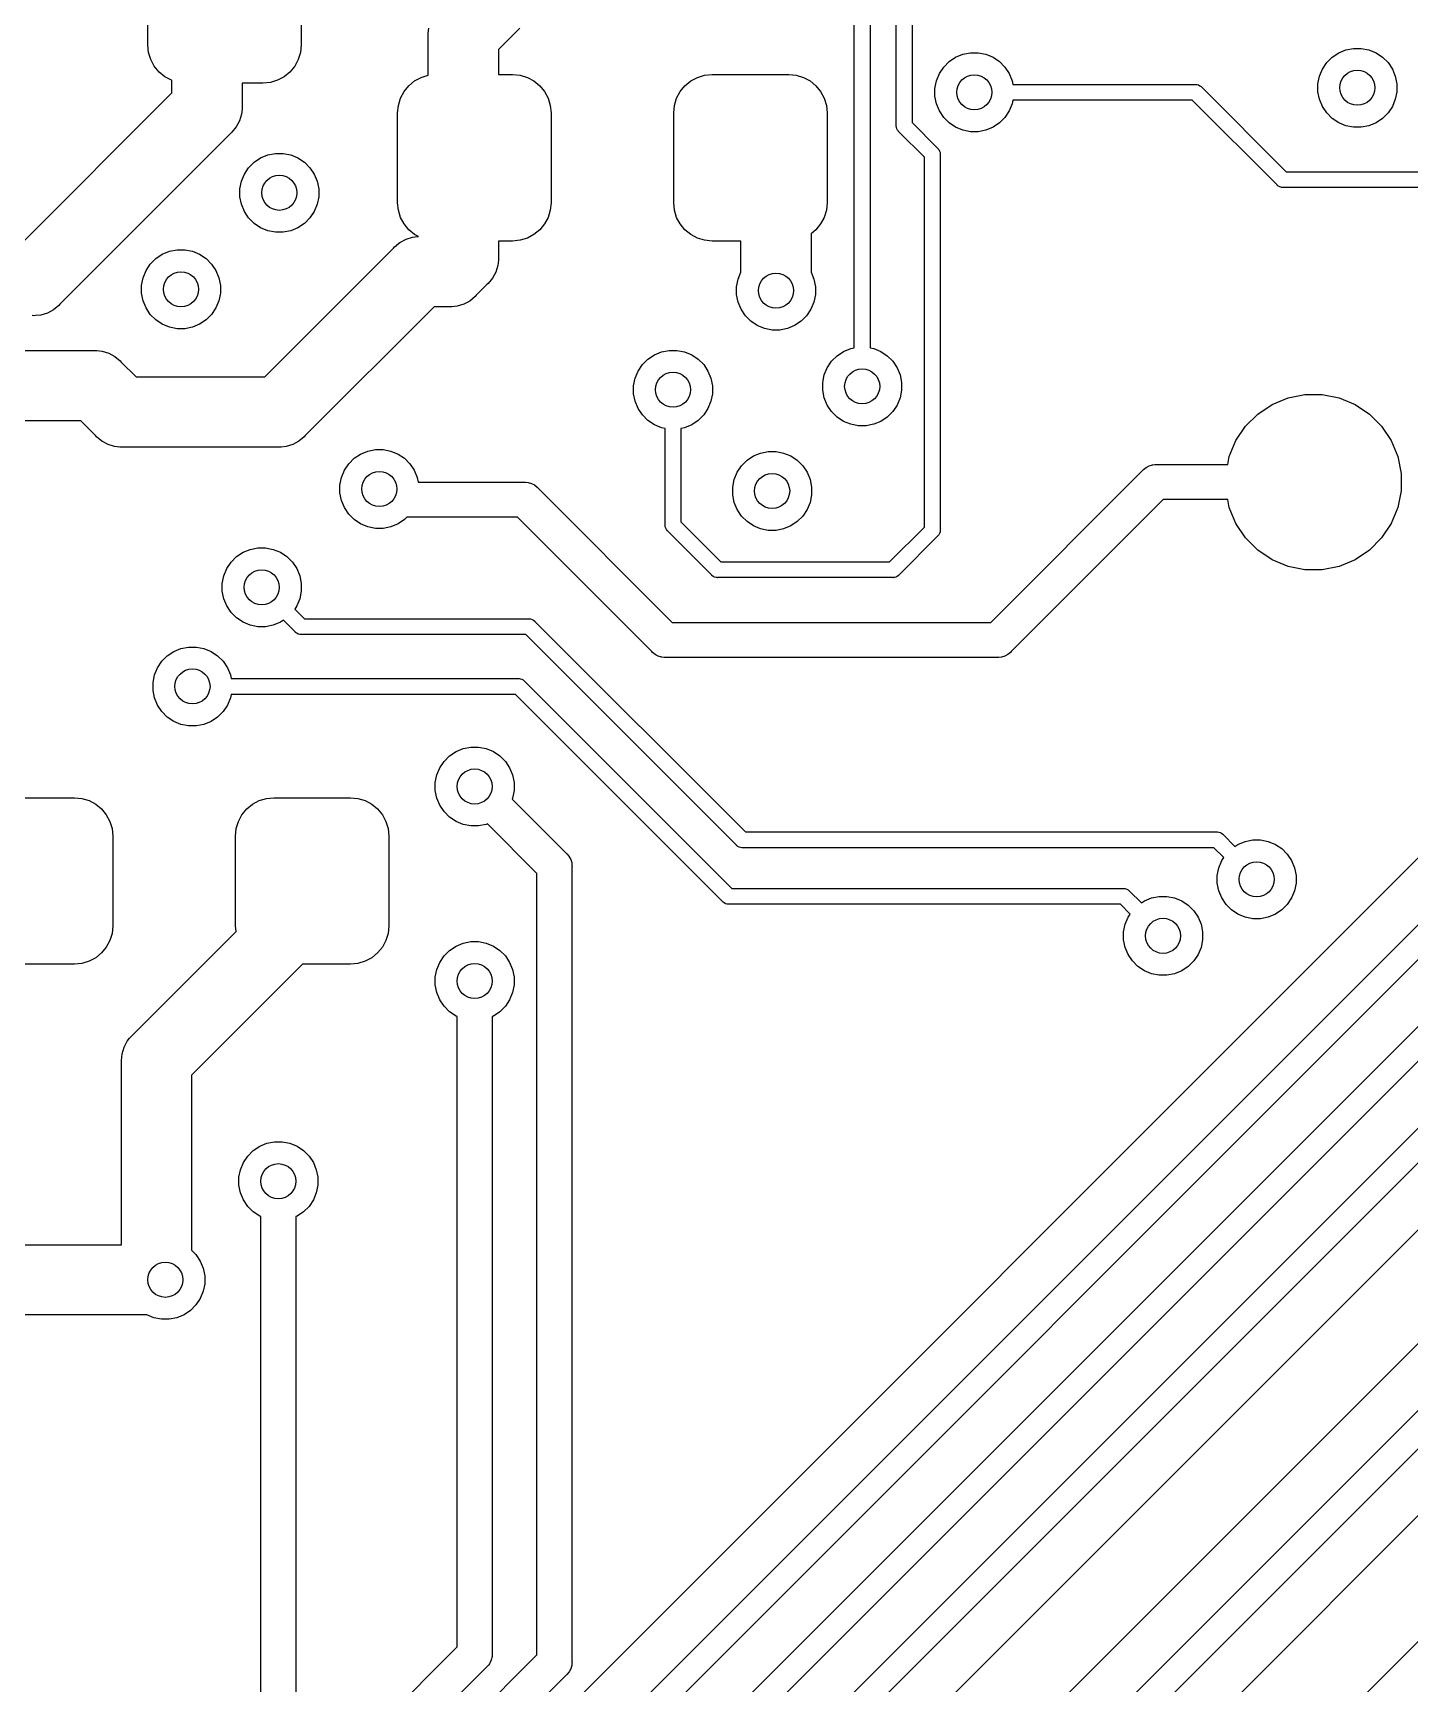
# Model space of a CAD drawing. Extents: x 1 to 84, y 1 to 137.
# Drawn here: x 39 to 46.85, y 16.84 to 26.26 of the extents above; entities that cross this region are included whole.
import ezdxf

# ---------------------------------------------------------------- set-up
doc = ezdxf.new("R2010")
doc.units = 0
doc.layers.add('BLACK', color=7, linetype='CONTINUOUS')

msp = doc.modelspace()

# ---------------------------------------------------------------- linework, layer by layer
at = {"layer": 'BLACK', "linetype": 'CONTINUOUS'}
for p, q in [((39.65, 26.1937), (39.65, 26.7062)), ((40.525, 26.7062), (40.525, 26.1937)), ((43.9197, 25.7337), (43.9197, 26.5167)), ((44.0097, 26.5331), (44.0097, 25.7502)), ((43.68, 24.4663), (43.68, 26.4064)), ((43.77, 26.4228), (43.77, 24.4663)), ((41.25, 26.2598), (41.2529, 26.2892)), ((41.7721, 26.2892), (41.65, 26.1672)), ((39.6542, 26.1511), (39.65, 26.1937)), ((40.525, 26.1937), (40.5208, 26.1511)), ((41.249, 26.25), (41.25, 26.2598)), ((41.25, 26.2402), (41.249, 26.25)), ((41.25, 26.2598), (41.25, 26.2598)), ((41.25, 26.0205), (41.25, 26.2402)), ((39.6667, 26.11), (39.6542, 26.1511)), ((39.6869, 26.0722), (39.6667, 26.11)), ((40.5083, 26.11), (40.4881, 26.0722)), ((40.5208, 26.1511), (40.5083, 26.11)), ((41.65, 26.1672), (41.65, 26.025)), ((44.1899, 26.067), (44.2213, 26.0983)), ((44.2213, 26.0983), (44.2581, 26.1229)), ((44.2581, 26.1229), (44.2991, 26.1399)), ((44.2991, 26.1399), (44.3425, 26.1485)), ((44.3425, 26.1485), (44.3869, 26.1485)), ((44.3869, 26.1485), (44.4303, 26.1399)), ((44.4303, 26.1399), (44.4713, 26.1229)), ((44.4713, 26.1229), (44.5081, 26.0983)), ((44.5081, 26.0983), (44.5395, 26.067)), ((46.3505, 26.0556), (46.3751, 26.0925)), ((46.3751, 26.0925), (46.4065, 26.1238)), ((46.4065, 26.1238), (46.4433, 26.1484)), ((46.4433, 26.1484), (46.4843, 26.1654)), ((46.4843, 26.1654), (46.5277, 26.174)), ((46.5277, 26.174), (46.572, 26.174)), ((46.572, 26.174), (46.6155, 26.1654)), ((46.6155, 26.1654), (46.6565, 26.1484)), ((46.6565, 26.1484), (46.6933, 26.1238)), ((46.6933, 26.1238), (46.7247, 26.0925)), ((46.7247, 26.0925), (46.7493, 26.0556)), ((39.7141, 26.0391), (39.6869, 26.0722)), ((39.7472, 26.0119), (39.7141, 26.0391)), ((39.785, 25.9917), (39.7472, 26.0119)), ((39.7875, 25.9909), (39.785, 25.9917)), ((39.7875, 25.9203), (39.7875, 25.9909)), ((40.39, 25.9917), (40.3489, 25.9792)), ((40.4278, 26.0119), (40.39, 25.9917)), ((40.4609, 26.0391), (40.4278, 26.0119)), ((40.4881, 26.0722), (40.4609, 26.0391)), ((41.1722, 25.9881), (41.21, 26.0083)), ((41.21, 26.0083), (41.25, 26.0205)), ((41.65, 26.025), (41.7312, 26.025)), ((41.7312, 26.025), (41.7739, 26.0208)), ((41.7739, 26.0208), (41.815, 26.0083)), ((41.815, 26.0083), (41.8528, 25.9881)), ((42.7472, 25.9881), (42.785, 26.0083)), ((42.785, 26.0083), (42.8261, 26.0208)), ((42.8261, 26.0208), (42.8687, 26.025)), ((42.8687, 26.025), (43.3062, 26.025)), ((43.3062, 26.025), (43.3489, 26.0208)), ((43.3489, 26.0208), (43.39, 26.0083)), ((43.39, 26.0083), (43.4278, 25.9881)), ((44.1483, 25.9892), (44.1653, 26.0301)), ((44.1653, 26.0301), (44.1899, 26.067)), ((44.5395, 26.067), (44.5641, 26.0301)), ((44.5641, 26.0301), (44.5811, 25.9892)), ((46.3249, 25.9712), (46.3335, 26.0147)), ((46.3335, 26.0147), (46.3505, 26.0556)), ((46.7493, 26.0556), (46.7662, 26.0147)), ((46.7662, 26.0147), (46.7749, 25.9712)), ((38.9172, 25.05), (39.7875, 25.9203)), ((40.3062, 25.975), (40.1875, 25.975)), ((40.1875, 25.975), (40.1875, 25.8473)), ((40.3489, 25.9792), (40.3062, 25.975)), ((41.0917, 25.89), (41.1119, 25.9278)), ((41.1119, 25.9278), (41.1391, 25.9609)), ((41.1391, 25.9609), (41.1722, 25.9881)), ((41.8528, 25.9881), (41.8859, 25.9609)), ((41.8859, 25.9609), (41.9131, 25.9278)), ((41.9131, 25.9278), (41.9333, 25.89)), ((42.6667, 25.89), (42.6869, 25.9278)), ((42.6869, 25.9278), (42.7141, 25.9609)), ((42.7141, 25.9609), (42.7472, 25.9881)), ((43.4278, 25.9881), (43.4609, 25.9609)), ((43.4609, 25.9609), (43.4881, 25.9278)), ((43.4881, 25.9278), (43.5083, 25.89)), ((44.1397, 25.9457), (44.1483, 25.9892)), ((44.1397, 25.9014), (44.1397, 25.9457)), ((44.1483, 25.8579), (44.1397, 25.9014)), ((44.5811, 25.9892), (44.5852, 25.9685)), ((44.5852, 25.9685), (45.6243, 25.9685)), ((45.6243, 25.9685), (45.6265, 25.9687)), ((45.6265, 25.9687), (45.6287, 25.9685)), ((45.6287, 25.9685), (45.6287, 25.9685)), ((45.6287, 25.9685), (45.6353, 25.9679)), ((45.6353, 25.9679), (45.6438, 25.9653)), ((45.6438, 25.9653), (45.6516, 25.9611)), ((45.6516, 25.9611), (45.6584, 25.9555)), ((45.6584, 25.9555), (45.6599, 25.9538)), ((45.6599, 25.9538), (46.1436, 25.47)), ((46.3249, 25.9269), (46.3249, 25.9712)), ((46.3335, 25.8834), (46.3249, 25.9269)), ((46.7749, 25.9269), (46.7662, 25.8834)), ((46.7749, 25.9712), (46.7749, 25.9269)), ((40.1875, 25.8277), (40.1846, 25.7983)), ((40.1875, 25.8473), (40.1885, 25.8375)), ((40.1885, 25.8375), (40.1875, 25.8277)), ((40.1875, 25.8277), (40.1875, 25.8277)), ((41.075, 25.8062), (41.0792, 25.8489)), ((41.075, 25.2937), (41.075, 25.8062)), ((41.0792, 25.8489), (41.0917, 25.89)), ((41.9333, 25.89), (41.9458, 25.8489)), ((41.9458, 25.8489), (41.95, 25.8062)), ((41.95, 25.8062), (41.95, 25.2937)), ((42.65, 25.8062), (42.6542, 25.8489)), ((42.65, 25.2937), (42.65, 25.8062)), ((42.6542, 25.8489), (42.6667, 25.89)), ((43.5083, 25.89), (43.5208, 25.8489)), ((43.5208, 25.8489), (43.525, 25.8062)), ((43.525, 25.8062), (43.525, 25.2937)), ((44.1653, 25.8169), (44.1483, 25.8579)), ((44.1899, 25.7801), (44.1653, 25.8169)), ((44.5641, 25.8169), (44.5395, 25.7801)), ((44.5811, 25.8579), (44.5641, 25.8169)), ((44.5852, 25.8785), (44.5811, 25.8579)), ((45.6078, 25.8785), (44.5852, 25.8785)), ((46.0916, 25.3947), (45.6078, 25.8785)), ((46.3505, 25.8425), (46.3335, 25.8834)), ((46.3751, 25.8056), (46.3505, 25.8425)), ((46.4065, 25.7743), (46.3751, 25.8056)), ((46.7247, 25.8056), (46.6933, 25.7743)), ((46.7493, 25.8425), (46.7247, 25.8056)), ((46.7662, 25.8834), (46.7493, 25.8425)), ((40.1546, 25.7258), (40.1296, 25.6954)), ((40.1732, 25.7606), (40.1546, 25.7258)), ((40.1846, 25.7983), (40.1732, 25.7606)), ((43.9195, 25.7315), (43.9197, 25.7337)), ((43.9204, 25.7227), (43.9195, 25.7315)), ((43.9229, 25.7142), (43.9204, 25.7227)), ((43.9271, 25.7064), (43.9229, 25.7142)), ((44.0097, 25.7502), (44.1553, 25.6046)), ((44.2213, 25.7488), (44.1899, 25.7801)), ((44.2581, 25.7241), (44.2213, 25.7488)), ((44.2991, 25.7072), (44.2581, 25.7241)), ((44.4713, 25.7241), (44.4303, 25.7072)), ((44.5081, 25.7488), (44.4713, 25.7241)), ((44.5395, 25.7801), (44.5081, 25.7488)), ((46.4433, 25.7496), (46.4065, 25.7743)), ((46.4843, 25.7327), (46.4433, 25.7496)), ((46.5277, 25.724), (46.4843, 25.7327)), ((46.572, 25.724), (46.5277, 25.724)), ((46.6155, 25.7327), (46.572, 25.724)), ((46.6565, 25.7496), (46.6155, 25.7327)), ((46.6933, 25.7743), (46.6565, 25.7496)), ((40.122, 25.6891), (39.1484, 24.7155)), ((40.1296, 25.6954), (40.122, 25.6891)), ((43.9313, 25.7013), (43.9271, 25.7064)), ((43.9327, 25.6996), (43.9313, 25.7013)), ((43.9313, 25.7013), (43.9313, 25.7013)), ((43.9344, 25.6982), (43.9327, 25.6996)), ((44.08, 25.5526), (43.9344, 25.6982)), ((44.3425, 25.6985), (44.2991, 25.7072)), ((44.3869, 25.6985), (44.3425, 25.6985)), ((44.4303, 25.7072), (44.3869, 25.6985)), ((40.2252, 25.4934), (40.2566, 25.5248)), ((40.2566, 25.5248), (40.2934, 25.5494)), ((40.2934, 25.5494), (40.3344, 25.5664)), ((40.3344, 25.5664), (40.3778, 25.575)), ((40.3778, 25.575), (40.4222, 25.575)), ((40.4222, 25.575), (40.4656, 25.5664)), ((40.4656, 25.5664), (40.5066, 25.5494)), ((40.5066, 25.5494), (40.5434, 25.5248)), ((40.5434, 25.5248), (40.5748, 25.4934)), ((44.08, 23.4436), (44.08, 25.5526)), ((44.1553, 25.6046), (44.157, 25.6032)), ((44.157, 25.6032), (44.1626, 25.5963)), ((44.1626, 25.5963), (44.1668, 25.5885)), ((44.1668, 25.5885), (44.1693, 25.58)), ((44.1693, 25.58), (44.17, 25.5734)), ((44.17, 25.5734), (44.17, 25.5734)), ((44.17, 25.5734), (44.1702, 25.5712)), ((44.1702, 25.5712), (44.17, 25.569)), ((44.17, 25.569), (44.17, 23.4272)), ((40.1836, 25.4156), (40.2006, 25.4566)), ((40.2006, 25.4566), (40.2252, 25.4934)), ((40.5748, 25.4934), (40.5994, 25.4566)), ((40.5994, 25.4566), (40.6164, 25.4156)), ((46.1436, 25.47), (53.3978, 25.47)), ((40.175, 25.3722), (40.1836, 25.4156)), ((40.175, 25.3278), (40.175, 25.3722)), ((40.6164, 25.4156), (40.625, 25.3722)), ((40.625, 25.3722), (40.625, 25.3278)), ((46.093, 25.393), (46.0916, 25.3947)), ((46.0947, 25.3916), (46.093, 25.393)), ((46.0962, 25.3904), (46.0947, 25.3916)), ((46.0947, 25.3916), (46.0947, 25.3916)), ((46.0999, 25.3874), (46.0962, 25.3904)), ((46.1077, 25.3832), (46.0999, 25.3874)), ((46.113, 25.3816), (46.1077, 25.3832)), ((46.1162, 25.3807), (46.113, 25.3816)), ((46.1177, 25.3805), (46.1162, 25.3807)), ((46.1228, 25.38), (46.1177, 25.3805)), ((46.125, 25.3798), (46.1228, 25.38)), ((46.1228, 25.38), (46.1228, 25.38)), ((46.1272, 25.38), (46.125, 25.3798)), ((53.3814, 25.38), (46.1272, 25.38)), ((40.1836, 25.2844), (40.175, 25.3278)), ((40.2006, 25.2434), (40.1836, 25.2844)), ((40.2252, 25.2066), (40.2006, 25.2434)), ((40.5994, 25.2434), (40.5748, 25.2066)), ((40.6164, 25.2844), (40.5994, 25.2434)), ((40.625, 25.3278), (40.6164, 25.2844)), ((41.0792, 25.2511), (41.075, 25.2937)), ((41.0917, 25.21), (41.0792, 25.2511)), ((41.9458, 25.2511), (41.9333, 25.21)), ((41.95, 25.2937), (41.9458, 25.2511)), ((42.6542, 25.2511), (42.65, 25.2937)), ((42.6667, 25.21), (42.6542, 25.2511)), ((43.5208, 25.2511), (43.5083, 25.21)), ((43.525, 25.2937), (43.5208, 25.2511)), ((40.2566, 25.1752), (40.2252, 25.2066)), ((40.2934, 25.1506), (40.2566, 25.1752)), ((40.3344, 25.1336), (40.2934, 25.1506)), ((40.5066, 25.1506), (40.4656, 25.1336)), ((40.5434, 25.1752), (40.5066, 25.1506)), ((40.5748, 25.2066), (40.5434, 25.1752)), ((41.1119, 25.1722), (41.0917, 25.21)), ((41.1391, 25.1391), (41.1119, 25.1722)), ((41.9131, 25.1722), (41.8859, 25.1391)), ((41.9333, 25.21), (41.9131, 25.1722)), ((42.6869, 25.1722), (42.6667, 25.21)), ((42.7141, 25.1391), (42.6869, 25.1722)), ((43.4881, 25.1722), (43.4609, 25.1391)), ((43.5083, 25.21), (43.4881, 25.1722)), ((40.3778, 25.125), (40.3344, 25.1336)), ((40.4222, 25.125), (40.3778, 25.125)), ((40.4656, 25.1336), (40.4222, 25.125)), ((41.0579, 25.0421), (41.0698, 25.0519)), ((41.0698, 25.0519), (41.071, 25.0528)), ((41.071, 25.0528), (41.0883, 25.0671)), ((41.0883, 25.0671), (41.1231, 25.0857)), ((41.1231, 25.0857), (41.1608, 25.0971)), ((41.1722, 25.1119), (41.1391, 25.1391)), ((41.1608, 25.0971), (41.1902, 25.1)), ((41.1938, 25.1004), (41.1722, 25.1119)), ((41.1902, 25.1), (41.1938, 25.1004)), ((41.1902, 25.1), (41.1902, 25.1)), ((41.7312, 25.075), (41.65, 25.075)), ((41.65, 25.075), (41.65, 24.9848)), ((41.7739, 25.0792), (41.7312, 25.075)), ((41.815, 25.0917), (41.7739, 25.0792)), ((41.8528, 25.1119), (41.815, 25.0917)), ((41.8859, 25.1391), (41.8528, 25.1119)), ((42.7472, 25.1119), (42.7141, 25.1391)), ((42.785, 25.0917), (42.7472, 25.1119)), ((42.8261, 25.0792), (42.785, 25.0917)), ((42.8687, 25.075), (42.8261, 25.0792)), ((43.0333, 25.075), (42.8687, 25.075)), ((43.0333, 24.8973), (43.0333, 25.075)), ((43.4609, 25.1391), (43.4333, 25.1164)), ((43.4333, 25.1164), (43.4333, 24.8973)), ((39.6643, 24.9434), (39.6957, 24.9747)), ((39.6957, 24.9747), (39.7325, 24.9993)), ((39.7325, 24.9993), (39.7735, 25.0163)), ((39.7735, 25.0163), (39.817, 25.0249)), ((39.817, 25.0249), (39.8613, 25.0249)), ((39.8613, 25.0249), (39.9047, 25.0163)), ((39.9047, 25.0163), (39.9457, 24.9993)), ((39.9457, 24.9993), (39.9825, 24.9747)), ((39.9825, 24.9747), (40.0139, 24.9434)), ((40.3172, 24.3), (41.0516, 25.0345)), ((41.0516, 25.0345), (41.0579, 25.0421)), ((41.65, 24.9652), (41.6471, 24.9358)), ((41.65, 24.9848), (41.651, 24.975)), ((41.651, 24.975), (41.65, 24.9652)), ((41.65, 24.9652), (41.65, 24.9652)), ((39.6141, 24.8221), (39.6228, 24.8656)), ((39.6228, 24.8656), (39.6397, 24.9065)), ((39.6397, 24.9065), (39.6643, 24.9434)), ((40.0139, 24.9434), (40.0385, 24.9065)), ((40.0385, 24.9065), (40.0555, 24.8656)), ((40.0555, 24.8656), (40.0641, 24.8221)), ((41.6171, 24.8633), (41.5921, 24.8329)), ((41.6357, 24.8981), (41.6171, 24.8633)), ((41.6471, 24.9358), (41.6357, 24.8981)), ((43.017, 24.8578), (43.0333, 24.8973)), ((43.4333, 24.8973), (43.4497, 24.8578)), ((39.4092, 14.0698), (50.1302, 24.7908)), ((39.6141, 24.7778), (39.6141, 24.8221)), ((39.6228, 24.7343), (39.6141, 24.7778)), ((40.0641, 24.7778), (40.0555, 24.7343)), ((40.0641, 24.8221), (40.0641, 24.7778)), ((41.5845, 24.8266), (41.5234, 24.7655)), ((41.5921, 24.8329), (41.5845, 24.8266)), ((43.0083, 24.8143), (43.017, 24.8578)), ((43.0083, 24.77), (43.0083, 24.8143)), ((43.017, 24.7265), (43.0083, 24.77)), ((43.4497, 24.8578), (43.4583, 24.8143)), ((43.4583, 24.77), (43.4497, 24.7265)), ((43.4583, 24.8143), (43.4583, 24.77)), ((39.1117, 24.6829), (39.0769, 24.6643)), ((39.1421, 24.7079), (39.1117, 24.6829)), ((39.1484, 24.7155), (39.1421, 24.7079)), ((39.6397, 24.6934), (39.6228, 24.7343)), ((39.6643, 24.6565), (39.6397, 24.6934)), ((40.0385, 24.6934), (40.0139, 24.6565)), ((40.0555, 24.7343), (40.0385, 24.6934)), ((41.2828, 24.7), (40.5484, 23.9655)), ((41.3652, 24.7), (41.2828, 24.7)), ((41.375, 24.699), (41.3652, 24.7)), ((41.3848, 24.7), (41.375, 24.699)), ((41.4142, 24.7029), (41.3848, 24.7)), ((41.3848, 24.7), (41.3848, 24.7)), ((41.4519, 24.7143), (41.4142, 24.7029)), ((41.4867, 24.7329), (41.4519, 24.7143)), ((41.5171, 24.7579), (41.4867, 24.7329)), ((41.5234, 24.7655), (41.5171, 24.7579)), ((43.0339, 24.6856), (43.017, 24.7265)), ((43.0585, 24.6487), (43.0339, 24.6856)), ((43.4327, 24.6856), (43.4081, 24.6487)), ((43.4497, 24.7265), (43.4327, 24.6856)), ((39, 24.649), (38.9902, 24.65)), ((39.0098, 24.65), (39, 24.649)), ((39.0392, 24.6529), (39.0098, 24.65)), ((39.0098, 24.65), (39.0098, 24.65)), ((39.0769, 24.6643), (39.0392, 24.6529)), ((39.6957, 24.6252), (39.6643, 24.6565)), ((39.7325, 24.6005), (39.6957, 24.6252)), ((39.7735, 24.5836), (39.7325, 24.6005)), ((39.817, 24.5749), (39.7735, 24.5836)), ((39.9047, 24.5836), (39.8613, 24.5749)), ((39.9457, 24.6005), (39.9047, 24.5836)), ((39.9825, 24.6252), (39.9457, 24.6005)), ((40.0139, 24.6565), (39.9825, 24.6252)), ((43.0899, 24.6174), (43.0585, 24.6487)), ((43.1267, 24.5928), (43.0899, 24.6174)), ((43.1677, 24.5758), (43.1267, 24.5928)), ((43.3399, 24.5928), (43.2989, 24.5758)), ((43.3767, 24.6174), (43.3399, 24.5928)), ((43.4081, 24.6487), (43.3767, 24.6174)), ((50.2863, 24.565), (39.635, 13.9137)), ((39.8613, 24.5749), (39.817, 24.5749)), ((43.2112, 24.5672), (43.1677, 24.5758)), ((43.2555, 24.5672), (43.2112, 24.5672)), ((43.2989, 24.5758), (43.2555, 24.5672)), ((38.4098, 24.45), (39.3402, 24.45)), ((39.3402, 24.45), (39.35, 24.451)), ((39.35, 24.451), (39.3598, 24.45)), ((39.3598, 24.45), (39.3598, 24.45)), ((39.3598, 24.45), (39.3892, 24.4471)), ((39.3892, 24.4471), (39.4269, 24.4357)), ((39.4269, 24.4357), (39.4617, 24.4171)), ((39.4617, 24.4171), (39.4921, 24.3921)), ((39.4921, 24.3921), (39.4984, 24.3845)), ((42.4713, 24.3699), (42.5026, 24.4012)), ((42.5026, 24.4012), (42.5395, 24.4259)), ((42.5395, 24.4259), (42.5804, 24.4428)), ((42.5804, 24.4428), (42.6239, 24.4515)), ((42.6239, 24.4515), (42.6682, 24.4515)), ((42.6682, 24.4515), (42.7117, 24.4428)), ((42.7117, 24.4428), (42.7526, 24.4259)), ((42.7526, 24.4259), (42.7895, 24.4012)), ((42.7895, 24.4012), (42.8208, 24.3699)), ((43.5502, 24.3893), (43.5816, 24.4206)), ((43.5816, 24.4206), (43.6184, 24.4452)), ((43.6184, 24.4452), (43.6594, 24.4622)), ((43.6594, 24.4622), (43.68, 24.4663)), ((43.77, 24.4663), (43.7906, 24.4622)), ((43.7906, 24.4622), (43.8316, 24.4452)), ((43.8316, 24.4452), (43.8684, 24.4206)), ((43.8684, 24.4206), (43.8998, 24.3893)), ((39.4984, 24.3845), (39.5828, 24.3)), ((39.5828, 24.3), (40.3172, 24.3)), ((42.4297, 24.2921), (42.4467, 24.333)), ((42.4467, 24.333), (42.4713, 24.3699)), ((42.8208, 24.3699), (42.8455, 24.333)), ((42.8455, 24.333), (42.8624, 24.2921)), ((43.5, 24.268), (43.5086, 24.3115)), ((43.5086, 24.3115), (43.5256, 24.3524)), ((43.5256, 24.3524), (43.5502, 24.3893)), ((43.8998, 24.3893), (43.9244, 24.3524)), ((43.9244, 24.3524), (43.9413, 24.3115)), ((43.9413, 24.3115), (43.95, 24.268)), ((42.4211, 24.2486), (42.4297, 24.2921)), ((42.4211, 24.2043), (42.4211, 24.2486)), ((42.4297, 24.1608), (42.4211, 24.2043)), ((42.8624, 24.2921), (42.8711, 24.2486)), ((42.8711, 24.2043), (42.8624, 24.1608)), ((42.8711, 24.2486), (42.8711, 24.2043)), ((43.5, 24.2237), (43.5, 24.268)), ((43.5086, 24.1802), (43.5, 24.2237)), ((43.95, 24.2237), (43.9413, 24.1802)), ((43.95, 24.268), (43.95, 24.2237)), ((42.4467, 24.1199), (42.4297, 24.1608)), ((42.4713, 24.083), (42.4467, 24.1199)), ((42.8455, 24.1199), (42.8208, 24.083)), ((42.8624, 24.1608), (42.8455, 24.1199)), ((43.5256, 24.1392), (43.5086, 24.1802)), ((43.5502, 24.1024), (43.5256, 24.1392)), ((43.9244, 24.1392), (43.8998, 24.1024)), ((43.9413, 24.1802), (43.9244, 24.1392)), ((45.9813, 24.0884), (46.0632, 24.1431)), ((46.0632, 24.1431), (46.1542, 24.1808)), ((46.1542, 24.1808), (46.2508, 24.2)), ((46.2508, 24.2), (46.3492, 24.2)), ((46.3492, 24.2), (46.4458, 24.1808)), ((46.4458, 24.1808), (46.5368, 24.1431)), ((46.5368, 24.1431), (46.6187, 24.0884)), ((39.2672, 24.05), (38.4828, 24.05)), ((39.3516, 23.9655), (39.2672, 24.05)), ((42.5026, 24.0517), (42.4713, 24.083)), ((42.5395, 24.0271), (42.5026, 24.0517)), ((42.5804, 24.0101), (42.5395, 24.0271)), ((42.7526, 24.0271), (42.7117, 24.0101)), ((42.7895, 24.0517), (42.7526, 24.0271)), ((42.8208, 24.083), (42.7895, 24.0517)), ((43.5816, 24.0711), (43.5502, 24.1024)), ((43.6184, 24.0464), (43.5816, 24.0711)), ((43.6594, 24.0295), (43.6184, 24.0464)), ((43.7028, 24.0208), (43.6594, 24.0295)), ((43.7472, 24.0208), (43.7028, 24.0208)), ((43.7906, 24.0295), (43.7472, 24.0208)), ((43.8316, 24.0464), (43.7906, 24.0295)), ((43.8684, 24.0711), (43.8316, 24.0464)), ((43.8998, 24.1024), (43.8684, 24.0711)), ((45.8569, 23.9368), (45.9116, 24.0187)), ((45.9116, 24.0187), (45.9813, 24.0884)), ((46.6187, 24.0884), (46.6884, 24.0187)), ((46.6884, 24.0187), (46.7431, 23.9368)), ((39.3579, 23.9579), (39.3516, 23.9655)), ((39.3883, 23.9329), (39.3579, 23.9579)), ((39.4231, 23.9143), (39.3883, 23.9329)), ((40.5117, 23.9329), (40.4769, 23.9143)), ((40.5421, 23.9579), (40.5117, 23.9329)), ((40.5484, 23.9655), (40.5421, 23.9579)), ((42.6011, 24.006), (42.5804, 24.0101)), ((42.6011, 23.9061), (42.6011, 24.006)), ((42.7117, 24.0101), (42.6911, 24.006)), ((42.6911, 24.006), (42.6911, 23.4726)), ((45.8192, 23.8458), (45.8569, 23.9368)), ((46.7431, 23.9368), (46.7808, 23.8458)), ((39.4608, 23.9029), (39.4231, 23.9143)), ((39.4902, 23.9), (39.4608, 23.9029)), ((39.5, 23.899), (39.4902, 23.9)), ((39.4902, 23.9), (39.4902, 23.9)), ((39.5098, 23.9), (39.5, 23.899)), ((40.3902, 23.9), (39.5098, 23.9)), ((40.4, 23.899), (40.3902, 23.9)), ((40.4098, 23.9), (40.4, 23.899)), ((40.4392, 23.9029), (40.4098, 23.9)), ((40.4098, 23.9), (40.4098, 23.9)), ((40.4769, 23.9143), (40.4392, 23.9029)), ((40.7958, 23.8042), (40.8272, 23.8356)), ((40.8272, 23.8356), (40.864, 23.8602)), ((40.864, 23.8602), (40.905, 23.8771)), ((40.905, 23.8771), (40.9484, 23.8858)), ((40.9484, 23.8858), (40.9927, 23.8858)), ((40.9927, 23.8858), (41.0362, 23.8771)), ((41.0362, 23.8771), (41.0772, 23.8602)), ((41.0772, 23.8602), (41.114, 23.8356)), ((41.114, 23.8356), (41.1454, 23.8042)), ((42.6011, 23.4561), (42.6011, 23.9061)), ((42.6011, 23.9061), (42.6011, 23.9061)), ((43.068, 23.8243), (43.1048, 23.8489)), ((43.1048, 23.8489), (43.1458, 23.8659)), ((43.1458, 23.8659), (43.1893, 23.8745)), ((43.1893, 23.8745), (43.2336, 23.8745)), ((43.2336, 23.8745), (43.277, 23.8659)), ((43.277, 23.8659), (43.318, 23.8489)), ((43.318, 23.8489), (43.3548, 23.8243)), ((45.8101, 23.8), (45.8192, 23.8458)), ((46.7808, 23.8458), (46.8, 23.7492)), ((40.7542, 23.7264), (40.7712, 23.7674)), ((40.7712, 23.7674), (40.7958, 23.8042)), ((41.1454, 23.8042), (41.17, 23.7674)), ((41.17, 23.7674), (41.1869, 23.7264)), ((42.9951, 23.7152), (43.012, 23.7561)), ((43.012, 23.7561), (43.0366, 23.793)), ((43.0366, 23.793), (43.068, 23.8243)), ((43.3548, 23.8243), (43.3862, 23.793)), ((43.3862, 23.793), (43.4108, 23.7561)), ((43.4108, 23.7561), (43.4278, 23.7152)), ((44.4586, 22.9), (45.3258, 23.7672)), ((45.3258, 23.7672), (45.3289, 23.7711)), ((45.3289, 23.7711), (45.3442, 23.7835)), ((45.3442, 23.7835), (45.3615, 23.7928)), ((45.3615, 23.7928), (45.3758, 23.7972)), ((45.3758, 23.7972), (45.3804, 23.7986)), ((45.3804, 23.7986), (45.3824, 23.7987)), ((45.3824, 23.7987), (45.3951, 23.8)), ((45.3951, 23.8), (45.4, 23.8005)), ((45.3951, 23.8), (45.3951, 23.8)), ((45.4, 23.8005), (45.4049, 23.8)), ((45.4049, 23.8), (45.8101, 23.8)), ((46.8, 23.7492), (46.8, 23.6508)), ((40.7456, 23.6829), (40.7542, 23.7264)), ((40.7456, 23.6386), (40.7456, 23.6829)), ((40.7542, 23.5952), (40.7456, 23.6386)), ((41.1869, 23.7264), (41.1922, 23.7)), ((41.1922, 23.7), (41.7951, 23.7)), ((41.7951, 23.7), (41.8, 23.7005)), ((41.8, 23.7005), (41.8049, 23.7)), ((41.8049, 23.7), (41.8049, 23.7)), ((41.8049, 23.7), (41.8196, 23.6986)), ((41.8196, 23.6986), (41.8385, 23.6928)), ((41.8385, 23.6928), (41.8558, 23.6835)), ((41.8558, 23.6835), (41.8711, 23.6711)), ((41.8711, 23.6711), (41.8742, 23.6672)), ((41.8742, 23.6672), (42.6414, 22.9)), ((42.9864, 23.6717), (42.9951, 23.7152)), ((42.9864, 23.6274), (42.9864, 23.6717)), ((43.4278, 23.7152), (43.4364, 23.6717)), ((43.4364, 23.6717), (43.4364, 23.6274)), ((46.8, 23.6508), (46.7808, 23.5542)), ((40.7712, 23.5542), (40.7542, 23.5952)), ((40.7958, 23.5174), (40.7712, 23.5542)), ((42.9951, 23.5839), (42.9864, 23.6274)), ((43.012, 23.543), (42.9951, 23.5839)), ((43.0366, 23.5061), (43.012, 23.543)), ((43.4108, 23.543), (43.3862, 23.5061)), ((43.4278, 23.5839), (43.4108, 23.543)), ((43.4364, 23.6274), (43.4278, 23.5839)), ((45.4414, 23.6), (44.5742, 22.7328)), ((45.8101, 23.6), (45.4414, 23.6)), ((45.8192, 23.5542), (45.8101, 23.6)), ((45.8569, 23.4632), (45.8192, 23.5542)), ((46.7808, 23.5542), (46.7431, 23.4632)), ((40.8272, 23.486), (40.7958, 23.5174)), ((40.864, 23.4614), (40.8272, 23.486)), ((40.905, 23.4444), (40.864, 23.4614)), ((41.0772, 23.4614), (41.0362, 23.4444)), ((41.114, 23.486), (41.0772, 23.4614)), ((41.128, 23.5), (41.114, 23.486)), ((41.7586, 23.5), (41.128, 23.5)), ((42.5258, 22.7328), (41.7586, 23.5)), ((42.6009, 23.4539), (42.6011, 23.4561)), ((42.6011, 23.4517), (42.6009, 23.4539)), ((42.6012, 23.4501), (42.6011, 23.4517)), ((42.6011, 23.4517), (42.6011, 23.4517)), ((42.6017, 23.4451), (42.6012, 23.4501)), ((42.6911, 23.4726), (42.9186, 23.245)), ((43.068, 23.4748), (43.0366, 23.5061)), ((43.1048, 23.4502), (43.068, 23.4748)), ((43.1458, 23.4332), (43.1048, 23.4502)), ((43.318, 23.4502), (43.277, 23.4332)), ((43.3548, 23.4748), (43.318, 23.4502)), ((43.3862, 23.5061), (43.3548, 23.4748)), ((45.9116, 23.3813), (45.8569, 23.4632)), ((46.7431, 23.4632), (46.6884, 23.3813)), ((40.9484, 23.4358), (40.905, 23.4444)), ((40.9927, 23.4358), (40.9484, 23.4358)), ((41.0362, 23.4444), (40.9927, 23.4358)), ((42.6027, 23.4418), (42.6017, 23.4451)), ((42.6043, 23.4366), (42.6027, 23.4418)), ((42.6085, 23.4288), (42.6043, 23.4366)), ((42.6141, 23.422), (42.6085, 23.4288)), ((42.6158, 23.4206), (42.6141, 23.422)), ((42.8666, 23.1697), (42.6158, 23.4206)), ((43.1893, 23.4245), (43.1458, 23.4332)), ((43.2336, 23.4245), (43.1893, 23.4245)), ((43.277, 23.4332), (43.2336, 23.4245)), ((43.8814, 23.245), (44.08, 23.4436)), ((44.1553, 23.3916), (43.9334, 23.1697)), ((44.157, 23.393), (44.1553, 23.3916)), ((44.1589, 23.3954), (44.157, 23.393)), ((44.1626, 23.3999), (44.1589, 23.3954)), ((44.1627, 23.4), (44.1626, 23.3999)), ((44.1668, 23.4077), (44.1627, 23.4)), ((44.1693, 23.4162), (44.1668, 23.4077)), ((44.17, 23.4228), (44.1693, 23.4162)), ((44.17, 23.4272), (44.1702, 23.425)), ((44.1702, 23.425), (44.17, 23.4228)), ((44.17, 23.4228), (44.17, 23.4228)), ((45.9813, 23.3116), (45.9116, 23.3813)), ((46.6884, 23.3813), (46.6187, 23.3116)), ((40.1252, 23.2434), (40.1566, 23.2748)), ((40.1566, 23.2748), (40.1934, 23.2994)), ((40.1934, 23.2994), (40.2344, 23.3164)), ((40.2344, 23.3164), (40.2778, 23.325)), ((40.2778, 23.325), (40.3222, 23.325)), ((40.3222, 23.325), (40.3656, 23.3164)), ((40.3656, 23.3164), (40.4066, 23.2994)), ((40.4066, 23.2994), (40.4434, 23.2748)), ((40.4092, 14.49), (49.21, 23.2908)), ((40.4434, 23.2748), (40.4748, 23.2434)), ((46.0632, 23.2569), (45.9813, 23.3116)), ((46.6187, 23.3116), (46.5368, 23.2569)), ((40.075, 23.1222), (40.0836, 23.1656)), ((40.0836, 23.1656), (40.1006, 23.2066)), ((40.1006, 23.2066), (40.1252, 23.2434)), ((40.4748, 23.2434), (40.4994, 23.2066)), ((40.4994, 23.2066), (40.5164, 23.1656)), ((40.5164, 23.1656), (40.525, 23.1222)), ((42.868, 23.168), (42.8666, 23.1697)), ((42.8749, 23.1624), (42.868, 23.168)), ((42.9186, 23.245), (43.8814, 23.245)), ((43.932, 23.168), (43.9251, 23.1624)), ((43.9334, 23.1697), (43.932, 23.168)), ((46.1542, 23.2192), (46.0632, 23.2569)), ((46.2508, 23.2), (46.1542, 23.2192)), ((46.3492, 23.2), (46.2508, 23.2)), ((46.4458, 23.2192), (46.3492, 23.2)), ((46.5368, 23.2569), (46.4458, 23.2192)), ((40.075, 23.0778), (40.075, 23.1222)), ((40.0836, 23.0344), (40.075, 23.0778)), ((40.525, 23.0778), (40.5164, 23.0344)), ((40.525, 23.1222), (40.525, 23.0778)), ((42.8793, 23.16), (42.8749, 23.1624)), ((42.8827, 23.1582), (42.8793, 23.16)), ((42.8912, 23.1557), (42.8827, 23.1582)), ((42.8919, 23.1556), (42.8912, 23.1557)), ((42.8978, 23.155), (42.8919, 23.1556)), ((42.9, 23.1548), (42.8978, 23.155)), ((42.8978, 23.155), (42.8978, 23.155)), ((42.9022, 23.155), (42.9, 23.1548)), ((43.8978, 23.155), (42.9022, 23.155)), ((43.9, 23.1548), (43.8978, 23.155)), ((43.9022, 23.155), (43.9, 23.1548)), ((43.9088, 23.1557), (43.9022, 23.155)), ((43.9022, 23.155), (43.9022, 23.155)), ((43.9173, 23.1582), (43.9088, 23.1557)), ((43.9251, 23.1624), (43.9173, 23.1582)), ((40.1006, 22.9934), (40.0836, 23.0344)), ((40.1252, 22.9566), (40.1006, 22.9934)), ((40.4994, 22.9934), (40.4877, 22.9759)), ((40.5164, 23.0344), (40.4994, 22.9934)), ((49.3661, 23.065), (40.635, 14.3339)), ((40.1566, 22.9252), (40.1252, 22.9566)), ((40.1934, 22.9006), (40.1566, 22.9252)), ((40.2344, 22.8836), (40.1934, 22.9006)), ((40.2778, 22.875), (40.2344, 22.8836)), ((40.3656, 22.8836), (40.3222, 22.875)), ((40.4066, 22.9006), (40.3656, 22.8836)), ((40.4241, 22.9123), (40.4066, 22.9006)), ((40.4916, 22.8447), (40.4241, 22.9123)), ((40.4877, 22.9759), (40.5436, 22.92)), ((40.5436, 22.92), (41.8228, 22.92)), ((41.8228, 22.92), (41.825, 22.9202)), ((41.825, 22.9202), (41.8272, 22.92)), ((41.8272, 22.92), (41.8272, 22.92)), ((41.8272, 22.92), (41.8338, 22.9193)), ((41.8338, 22.9193), (41.8423, 22.9168)), ((41.8423, 22.9168), (41.8501, 22.9126)), ((41.8501, 22.9126), (41.857, 22.907)), ((41.857, 22.907), (41.8584, 22.9053)), ((41.8584, 22.9053), (43.0592, 21.7044)), ((42.6414, 22.9), (44.4586, 22.9)), ((40.3222, 22.875), (40.2778, 22.875)), ((40.493, 22.843), (40.4916, 22.8447)), ((40.4999, 22.8374), (40.493, 22.843)), ((40.5077, 22.8332), (40.4999, 22.8374)), ((40.5162, 22.8307), (40.5077, 22.8332)), ((40.5169, 22.8306), (40.5162, 22.8307)), ((40.5228, 22.83), (40.5169, 22.8306)), ((40.525, 22.8298), (40.5228, 22.83)), ((40.5228, 22.83), (40.5228, 22.83)), ((40.5272, 22.83), (40.525, 22.8298)), ((41.8064, 22.83), (40.5272, 22.83)), ((43.0072, 21.6292), (41.8064, 22.83)), ((39.7299, 22.6778), (39.7612, 22.7091)), ((39.7612, 22.7091), (39.7981, 22.7337)), ((39.7981, 22.7337), (39.839, 22.7507)), ((39.839, 22.7507), (39.8825, 22.7593)), ((39.8825, 22.7593), (39.9268, 22.7593)), ((39.9268, 22.7593), (39.9703, 22.7507)), ((39.9703, 22.7507), (40.0113, 22.7337)), ((40.0113, 22.7337), (40.0481, 22.7091)), ((40.0481, 22.7091), (40.0794, 22.6778)), ((42.5289, 22.7289), (42.5258, 22.7328)), ((42.5442, 22.7165), (42.5289, 22.7289)), ((42.5498, 22.7135), (42.5442, 22.7165)), ((42.5615, 22.7072), (42.5498, 22.7135)), ((42.5804, 22.7014), (42.5615, 22.7072)), ((42.5822, 22.7013), (42.5804, 22.7014)), ((42.5951, 22.7), (42.5822, 22.7013)), ((42.6, 22.6995), (42.5951, 22.7)), ((42.5951, 22.7), (42.5951, 22.7)), ((42.6049, 22.7), (42.6, 22.6995)), ((44.4951, 22.7), (42.6049, 22.7)), ((44.5, 22.6995), (44.4951, 22.7)), ((44.5049, 22.7), (44.5, 22.6995)), ((44.5196, 22.7014), (44.5049, 22.7)), ((44.5049, 22.7), (44.5049, 22.7)), ((44.5385, 22.7072), (44.5196, 22.7014)), ((44.5558, 22.7165), (44.5385, 22.7072)), ((44.5711, 22.7289), (44.5558, 22.7165)), ((44.5742, 22.7328), (44.5711, 22.7289)), ((39.6883, 22.6), (39.7053, 22.6409)), ((39.7053, 22.6409), (39.7299, 22.6778)), ((40.0794, 22.6778), (40.1041, 22.6409)), ((40.1041, 22.6409), (40.121, 22.6)), ((39.6797, 22.5565), (39.6883, 22.6)), ((39.6797, 22.5122), (39.6797, 22.5565)), ((39.6883, 22.4687), (39.6797, 22.5122)), ((40.121, 22.6), (40.1251, 22.5793)), ((40.1251, 22.5793), (41.7635, 22.5793)), ((41.7635, 22.5793), (41.7657, 22.5796)), ((41.7657, 22.5796), (41.7678, 22.5793)), ((41.7678, 22.5793), (41.7679, 22.5793)), ((41.7679, 22.5793), (41.7745, 22.5787)), ((41.7745, 22.5787), (41.783, 22.5761)), ((41.783, 22.5761), (41.7908, 22.5719)), ((41.7908, 22.5719), (41.7976, 22.5663)), ((41.7976, 22.5663), (41.799, 22.5646)), ((41.799, 22.5646), (42.9817, 21.382)), ((39.7053, 22.4278), (39.6883, 22.4687)), ((39.7299, 22.3909), (39.7053, 22.4278)), ((40.1041, 22.4278), (40.0794, 22.3909)), ((40.121, 22.4687), (40.1041, 22.4278)), ((40.1251, 22.4893), (40.121, 22.4687)), ((41.747, 22.4893), (40.1251, 22.4893)), ((42.9297, 21.3067), (41.747, 22.4893)), ((39.7612, 22.3596), (39.7299, 22.3909)), ((39.7981, 22.335), (39.7612, 22.3596)), ((39.839, 22.318), (39.7981, 22.335)), ((39.8825, 22.3093), (39.839, 22.318)), ((39.9703, 22.318), (39.9268, 22.3093)), ((40.0113, 22.335), (39.9703, 22.318)), ((40.0481, 22.3596), (40.0113, 22.335)), ((40.0794, 22.3909), (40.0481, 22.3596)), ((40.9092, 14.4101), (48.8599, 22.3608)), ((39.9268, 22.3093), (39.8825, 22.3093)), ((49.0159, 22.135), (41.135, 14.2541)), ((41.3399, 22.1072), (41.3713, 22.1385)), ((41.3713, 22.1385), (41.4081, 22.1631)), ((41.4081, 22.1631), (41.4491, 22.1801)), ((41.4491, 22.1801), (41.4925, 22.1887)), ((41.4925, 22.1887), (41.5369, 22.1887)), ((41.5369, 22.1887), (41.5803, 22.1801)), ((41.5803, 22.1801), (41.6213, 22.1631)), ((41.6213, 22.1631), (41.6581, 22.1385)), ((41.6581, 22.1385), (41.6895, 22.1072)), ((41.2983, 22.0294), (41.3153, 22.0703)), ((41.3153, 22.0703), (41.3399, 22.1072)), ((41.6895, 22.1072), (41.7141, 22.0703)), ((41.7141, 22.0703), (41.731, 22.0294)), ((41.2897, 21.9859), (41.2983, 22.0294)), ((41.2897, 21.9416), (41.2897, 21.9859)), ((41.2983, 21.8981), (41.2897, 21.9416)), ((41.731, 22.0294), (41.7397, 21.9859)), ((41.7397, 21.9416), (41.731, 21.8981)), ((41.7397, 21.9859), (41.7397, 21.9416)), ((38.9, 21.9), (39.2312, 21.9)), ((39.2312, 21.9), (39.2739, 21.8958)), ((39.2739, 21.8958), (39.315, 21.8833)), ((39.315, 21.8833), (39.3528, 21.8631)), ((39.3528, 21.8631), (39.3859, 21.8359)), ((40.2141, 21.8359), (40.2472, 21.8631)), ((40.2472, 21.8631), (40.285, 21.8833)), ((40.285, 21.8833), (40.3261, 21.8958)), ((40.3261, 21.8958), (40.3687, 21.9)), ((40.3687, 21.9), (40.8062, 21.9)), ((40.8062, 21.9), (40.8489, 21.8958)), ((40.8489, 21.8958), (40.89, 21.8833)), ((40.89, 21.8833), (40.9278, 21.8631)), ((40.9278, 21.8631), (40.9609, 21.8359)), ((41.3153, 21.8571), (41.2983, 21.8981)), ((41.3399, 21.8203), (41.3153, 21.8571)), ((41.731, 21.8981), (41.7283, 21.8915)), ((41.7283, 21.8915), (42.0369, 21.5829)), ((39.3859, 21.8359), (39.4131, 21.8028)), ((39.4131, 21.8028), (39.4333, 21.765)), ((39.4333, 21.765), (39.4458, 21.7239)), ((40.1542, 21.7239), (40.1667, 21.765)), ((40.1667, 21.765), (40.1869, 21.8028)), ((40.1869, 21.8028), (40.2141, 21.8359)), ((40.9609, 21.8359), (40.9881, 21.8028)), ((40.9881, 21.8028), (41.0083, 21.765)), ((41.0083, 21.765), (41.0208, 21.7239)), ((41.3713, 21.789), (41.3399, 21.8203)), ((41.4081, 21.7643), (41.3713, 21.789)), ((41.4491, 21.7474), (41.4081, 21.7643)), ((39.4458, 21.7239), (39.45, 21.6812)), ((39.45, 21.6812), (39.45, 21.1687)), ((40.15, 21.6812), (40.1542, 21.7239)), ((40.15, 21.1687), (40.15, 21.6812)), ((41.0208, 21.7239), (41.025, 21.6812)), ((41.025, 21.6812), (41.025, 21.1687)), ((41.4925, 21.7387), (41.4491, 21.7474)), ((41.5369, 21.7387), (41.4925, 21.7387)), ((41.5803, 21.7474), (41.5369, 21.7387)), ((41.5869, 21.7501), (41.5803, 21.7474)), ((41.8697, 21.4673), (41.5869, 21.7501)), ((43.0592, 21.7044), (45.7481, 21.7044)), ((45.7481, 21.7044), (45.7503, 21.7046)), ((45.7503, 21.7046), (45.7525, 21.7044)), ((45.7525, 21.7044), (45.7525, 21.7044)), ((45.7525, 21.7044), (45.7591, 21.7038)), ((45.7591, 21.7038), (45.7676, 21.7012)), ((45.7676, 21.7012), (45.7754, 21.697)), ((45.7754, 21.697), (45.7823, 21.6914)), ((45.7823, 21.6914), (45.7837, 21.6897)), ((45.7837, 21.6897), (45.8512, 21.6221)), ((45.9097, 21.6508), (45.9531, 21.6594)), ((45.9531, 21.6594), (45.9975, 21.6594)), ((45.9975, 21.6594), (46.0409, 21.6508)), ((42.0369, 21.5829), (42.0407, 21.5798)), ((42.0407, 21.5798), (42.0532, 21.5646)), ((42.0532, 21.5646), (42.0543, 21.5625)), ((43.0086, 21.6275), (43.0072, 21.6292)), ((43.0103, 21.626), (43.0086, 21.6275)), ((43.0116, 21.625), (43.0103, 21.626)), ((43.0103, 21.626), (43.0103, 21.626)), ((43.0155, 21.6218), (43.0116, 21.625)), ((43.0233, 21.6176), (43.0155, 21.6218)), ((43.0318, 21.6151), (43.0233, 21.6176)), ((43.0384, 21.6144), (43.0318, 21.6151)), ((43.0406, 21.6142), (43.0384, 21.6144)), ((43.0384, 21.6144), (43.0384, 21.6144)), ((43.0428, 21.6144), (43.0406, 21.6142)), ((45.7317, 21.6144), (43.0428, 21.6144)), ((45.7876, 21.5585), (45.7317, 21.6144)), ((45.8512, 21.6221), (45.8687, 21.6338)), ((45.8687, 21.6338), (45.9097, 21.6508)), ((46.0409, 21.6508), (46.0819, 21.6338)), ((46.0819, 21.6338), (46.1187, 21.6092)), ((46.1187, 21.6092), (46.1501, 21.5779)), ((46.1501, 21.5779), (46.1747, 21.541)), ((42.0543, 21.5625), (42.0625, 21.5472)), ((42.0625, 21.5472), (42.0644, 21.541)), ((42.0644, 21.541), (42.0682, 21.5283)), ((42.0682, 21.5283), (42.0697, 21.5136)), ((42.0697, 21.5136), (42.0697, 21.5136)), ((42.0697, 21.5136), (42.0702, 21.5087)), ((42.0702, 21.5087), (42.0697, 21.5038)), ((42.0697, 21.5038), (42.0697, 16.9746)), ((45.7503, 21.4566), (45.7589, 21.5001)), ((45.7589, 21.5001), (45.7759, 21.541)), ((45.7759, 21.541), (45.7876, 21.5585)), ((46.1747, 21.541), (46.1917, 21.5001)), ((46.1917, 21.5001), (46.2003, 21.4566)), ((41.8697, 17.0111), (41.8697, 21.4673)), ((42.9817, 21.382), (45.2145, 21.382)), ((45.2145, 21.382), (45.2166, 21.3822)), ((45.2166, 21.3822), (45.2188, 21.382)), ((45.2188, 21.382), (45.2188, 21.382)), ((45.2188, 21.382), (45.2255, 21.3813)), ((45.2255, 21.3813), (45.234, 21.3787)), ((45.234, 21.3787), (45.2418, 21.3746)), ((45.7503, 21.4123), (45.7503, 21.4566)), ((45.7589, 21.3688), (45.7503, 21.4123)), ((46.2003, 21.4123), (46.1917, 21.3688)), ((46.2003, 21.4566), (46.2003, 21.4123)), ((42.9311, 21.305), (42.9297, 21.3067)), ((42.9328, 21.3036), (42.9311, 21.305)), ((42.9351, 21.3017), (42.9328, 21.3036)), ((42.9328, 21.3036), (42.9328, 21.3036)), ((42.9379, 21.2994), (42.9351, 21.3017)), ((42.9457, 21.2952), (42.9379, 21.2994)), ((42.9542, 21.2926), (42.9457, 21.2952)), ((42.9557, 21.2925), (42.9542, 21.2926)), ((42.9608, 21.292), (42.9557, 21.2925)), ((42.963, 21.2918), (42.9608, 21.292)), ((42.9608, 21.292), (42.9608, 21.292)), ((42.9652, 21.292), (42.963, 21.2918)), ((45.198, 21.292), (42.9652, 21.292)), ((45.2539, 21.236), (45.198, 21.292)), ((45.2418, 21.3746), (45.2486, 21.3689)), ((45.2486, 21.3689), (45.25, 21.3672)), ((45.25, 21.3672), (45.3176, 21.2997)), ((45.3176, 21.2997), (45.3351, 21.3114)), ((45.3351, 21.3114), (45.376, 21.3283)), ((45.376, 21.3283), (45.4195, 21.337)), ((45.4195, 21.337), (45.4638, 21.337)), ((45.4638, 21.337), (45.5073, 21.3283)), ((45.5073, 21.3283), (45.5482, 21.3114)), ((45.5482, 21.3114), (45.5851, 21.2867)), ((45.5851, 21.2867), (45.6164, 21.2554)), ((45.7759, 21.3278), (45.7589, 21.3688)), ((45.8005, 21.291), (45.7759, 21.3278)), ((45.8319, 21.2597), (45.8005, 21.291)), ((46.1501, 21.291), (46.1187, 21.2597)), ((46.1747, 21.3278), (46.1501, 21.291)), ((46.1917, 21.3688), (46.1747, 21.3278)), ((45.2253, 21.1776), (45.2423, 21.2186)), ((45.2423, 21.2186), (45.2539, 21.236)), ((45.6164, 21.2554), (45.641, 21.2186)), ((45.641, 21.2186), (45.658, 21.1776)), ((45.8687, 21.235), (45.8319, 21.2597)), ((45.9097, 21.2181), (45.8687, 21.235)), ((45.9531, 21.2094), (45.9097, 21.2181)), ((45.9975, 21.2094), (45.9531, 21.2094)), ((46.0409, 21.2181), (45.9975, 21.2094)), ((46.0819, 21.235), (46.0409, 21.2181)), ((46.1187, 21.2597), (46.0819, 21.235)), ((39.4458, 21.1261), (39.4333, 21.085)), ((39.45, 21.1687), (39.4458, 21.1261)), ((39.5655, 20.5484), (40.1532, 21.1361)), ((40.1532, 21.1361), (40.15, 21.1687)), ((41.0208, 21.1261), (41.0083, 21.085)), ((41.025, 21.1687), (41.0208, 21.1261)), ((45.2166, 21.1341), (45.2253, 21.1776)), ((45.2166, 21.0898), (45.2166, 21.1341)), ((45.658, 21.1776), (45.6666, 21.1341)), ((45.6666, 21.1341), (45.6666, 21.0898)), ((39.3859, 21.0141), (39.3528, 20.9869)), ((39.4131, 21.0472), (39.3859, 21.0141)), ((39.4333, 21.085), (39.4131, 21.0472)), ((40.9609, 21.0141), (40.9278, 20.9869)), ((40.9881, 21.0472), (40.9609, 21.0141)), ((41.0083, 21.085), (40.9881, 21.0472)), ((41.3399, 20.9974), (41.3713, 21.0287)), ((41.3713, 21.0287), (41.4081, 21.0533)), ((41.4081, 21.0533), (41.4491, 21.0703)), ((41.4491, 21.0703), (41.4925, 21.0789)), ((41.4925, 21.0789), (41.5369, 21.0789)), ((41.5369, 21.0789), (41.5803, 21.0703)), ((41.5803, 21.0703), (41.6213, 21.0533)), ((41.6213, 21.0533), (41.6581, 21.0287)), ((41.6581, 21.0287), (41.6895, 20.9974)), ((45.2253, 21.0463), (45.2166, 21.0898)), ((45.2423, 21.0054), (45.2253, 21.0463)), ((45.2669, 20.9685), (45.2423, 21.0054)), ((45.641, 21.0054), (45.6164, 20.9685)), ((45.658, 21.0463), (45.641, 21.0054)), ((45.6666, 21.0898), (45.658, 21.0463)), ((39.2312, 20.95), (38.7937, 20.95)), ((39.2739, 20.9542), (39.2312, 20.95)), ((39.315, 20.9667), (39.2739, 20.9542)), ((39.3528, 20.9869), (39.315, 20.9667)), ((40.5328, 20.95), (39.9, 20.3172)), ((40.8062, 20.95), (40.5328, 20.95)), ((40.8489, 20.9542), (40.8062, 20.95)), ((40.89, 20.9667), (40.8489, 20.9542)), ((40.9278, 20.9869), (40.89, 20.9667)), ((41.2897, 20.8761), (41.2983, 20.9196)), ((41.2983, 20.9196), (41.3153, 20.9605)), ((41.3153, 20.9605), (41.3399, 20.9974)), ((41.6895, 20.9974), (41.7141, 20.9605)), ((41.7141, 20.9605), (41.731, 20.9196)), ((41.731, 20.9196), (41.7397, 20.8761)), ((45.2982, 20.9372), (45.2669, 20.9685)), ((45.3351, 20.9126), (45.2982, 20.9372)), ((45.376, 20.8956), (45.3351, 20.9126)), ((45.5482, 20.9126), (45.5073, 20.8956)), ((45.5851, 20.9372), (45.5482, 20.9126)), ((45.6164, 20.9685), (45.5851, 20.9372)), ((41.2897, 20.8318), (41.2897, 20.8761)), ((41.2983, 20.7883), (41.2897, 20.8318)), ((41.7397, 20.8318), (41.731, 20.7883)), ((41.7397, 20.8761), (41.7397, 20.8318)), ((41.9092, 14.8303), (47.9697, 20.8908)), ((45.4195, 20.887), (45.376, 20.8956)), ((45.4638, 20.887), (45.4195, 20.887)), ((45.5073, 20.8956), (45.4638, 20.887)), ((41.3153, 20.7474), (41.2983, 20.7883)), ((41.3399, 20.7105), (41.3153, 20.7474)), ((41.7141, 20.7474), (41.6895, 20.7105)), ((41.731, 20.7883), (41.7141, 20.7474)), ((41.3713, 20.6792), (41.3399, 20.7105)), ((41.4081, 20.6545), (41.3713, 20.6792)), ((41.4147, 20.6518), (41.4081, 20.6545)), ((41.4147, 17.0561), (41.4147, 20.6518)), ((41.6213, 20.6545), (41.6147, 20.6518)), ((41.6147, 20.6518), (41.6147, 17.0196)), ((41.6581, 20.6792), (41.6213, 20.6545)), ((41.6895, 20.7105), (41.6581, 20.6792)), ((48.1258, 20.665), (42.135, 14.6742)), ((39.5459, 20.5275), (39.5516, 20.5345)), ((39.5516, 20.5345), (39.5579, 20.5421)), ((39.5516, 20.5345), (39.5516, 20.5345)), ((39.5579, 20.5421), (39.5655, 20.5484)), ((39.499, 20.4), (39.5029, 20.4392)), ((39.5029, 20.4392), (39.5143, 20.4769)), ((39.5143, 20.4769), (39.5265, 20.4997)), ((39.5265, 20.4997), (39.5329, 20.5117)), ((39.5329, 20.5117), (39.5459, 20.5275)), ((39.5, 20.3902), (39.499, 20.4)), ((39.5, 19.35), (39.5, 20.3902)), ((39.9, 20.3172), (39.9, 19.3182)), ((40.22, 19.8559), (40.2514, 19.8872)), ((40.2514, 19.8872), (40.2882, 19.9119)), ((40.2882, 19.9119), (40.3292, 19.9288)), ((40.3292, 19.9288), (40.3726, 19.9375)), ((40.3726, 19.9375), (40.417, 19.9375)), ((40.417, 19.9375), (40.4604, 19.9288)), ((40.4604, 19.9288), (40.5014, 19.9119)), ((40.5014, 19.9119), (40.5382, 19.8872)), ((40.5382, 19.8872), (40.5696, 19.8559)), ((40.1698, 19.7346), (40.1784, 19.7781)), ((40.1784, 19.7781), (40.1954, 19.819)), ((40.1954, 19.819), (40.22, 19.8559)), ((40.5696, 19.8559), (40.5942, 19.819)), ((40.5942, 19.819), (40.6112, 19.7781)), ((40.6112, 19.7781), (40.6198, 19.7346)), ((40.1698, 19.6903), (40.1698, 19.7346)), ((40.1784, 19.6468), (40.1698, 19.6903)), ((40.6198, 19.6903), (40.6112, 19.6468)), ((40.6198, 19.7346), (40.6198, 19.6903)), ((40.1954, 19.6059), (40.1784, 19.6468)), ((40.22, 19.569), (40.1954, 19.6059)), ((40.5942, 19.6059), (40.5696, 19.569)), ((40.6112, 19.6468), (40.5942, 19.6059)), ((40.2514, 19.5377), (40.22, 19.569)), ((40.2882, 19.5131), (40.2514, 19.5377)), ((40.2948, 19.5103), (40.2882, 19.5131)), ((40.2948, 16.4362), (40.2948, 19.5103)), ((40.5014, 19.5131), (40.4948, 19.5103)), ((40.4948, 19.5103), (40.4948, 16.3997)), ((40.5382, 19.5377), (40.5014, 19.5131)), ((40.5696, 19.569), (40.5382, 19.5377)), ((38.7203, 19.35), (39.5, 19.35)), ((39.9, 19.3182), (39.9248, 19.2934)), ((42.4092, 14.3001), (47.4999, 19.3908)), ((39.9248, 19.2934), (39.9494, 19.2566)), ((39.9494, 19.2566), (39.9664, 19.2156)), ((39.9664, 19.2156), (39.975, 19.1722)), ((39.975, 19.1278), (39.9664, 19.0844)), ((39.975, 19.1722), (39.975, 19.1278)), ((47.6559, 19.165), (42.635, 14.1441)), ((39.9494, 19.0434), (39.9248, 19.0066)), ((39.9664, 19.0844), (39.9494, 19.0434)), ((39.6449, 18.95), (38.6473, 18.95)), ((39.6844, 18.9336), (39.6449, 18.95)), ((39.7278, 18.925), (39.6844, 18.9336)), ((39.8156, 18.9336), (39.7722, 18.925)), ((39.8566, 18.9506), (39.8156, 18.9336)), ((39.8934, 18.9752), (39.8566, 18.9506)), ((39.9248, 19.0066), (39.8934, 18.9752)), ((39.7722, 18.925), (39.7278, 18.925)), ((43.4092, 14.7001), (47.5998, 18.8908)), ((47.7559, 18.665), (43.635, 14.5441)), ((37.6586, 13.3), (41.4147, 17.0561)), ((43.9092, 14.1001), (46.8999, 17.0908)), ((37.7586, 12.9), (41.8697, 17.0111)), ((41.5931, 16.9526), (41.5889, 16.9474)), ((41.5982, 16.9589), (41.5931, 16.9526)), ((41.6075, 16.9762), (41.5982, 16.9589)), ((41.6112, 16.9885), (41.6075, 16.9762)), ((41.6132, 16.9951), (41.6112, 16.9885)), ((41.6139, 17.0019), (41.6132, 16.9951)), ((41.6147, 17.0098), (41.6139, 17.0019)), ((41.6147, 17.0196), (41.6152, 17.0147)), ((41.6152, 17.0147), (41.6147, 17.0098)), ((41.6147, 17.0098), (41.6147, 17.0098)), ((42.0688, 16.9558), (42.0682, 16.9501)), ((42.0697, 16.9648), (42.0688, 16.9558)), ((42.0697, 16.9746), (42.0702, 16.9697)), ((42.0702, 16.9697), (42.0697, 16.9648)), ((42.0697, 16.9648), (42.0697, 16.9648)), ((41.5819, 16.9405), (37.7742, 13.1328)), ((42.0369, 16.8955), (37.8742, 12.7328)), ((41.5857, 16.9436), (41.5819, 16.9405)), ((41.5889, 16.9474), (41.5857, 16.9436)), ((41.5889, 16.9474), (41.5889, 16.9474)), ((42.0407, 16.8986), (42.0369, 16.8955)), ((42.0532, 16.9139), (42.0407, 16.8986)), ((42.0625, 16.9312), (42.0532, 16.9139)), ((42.0667, 16.9449), (42.0625, 16.9312)), ((42.0682, 16.9501), (42.0667, 16.9449))]:
    msp.add_line(p, q, dxfattribs=at)
at = {"layer": 'BLACK'}
for centre in [(44.3647, 25.9235), (46.5499, 25.949), (40.4, 25.35), (39.8391, 24.7999), (43.2333, 24.7922), (42.6461, 24.2265), (43.725, 24.2458), (40.9706, 23.6608), (43.2114, 23.6495), (40.3, 23.1), (39.9047, 22.5343), (41.5147, 21.9637), (45.9753, 21.4344), (45.4416, 21.112), (41.5147, 20.8539), (40.3948, 19.7125), (39.75, 19.15)]:
    msp.add_circle(centre, 0.1, dxfattribs=at)

doc.saveas('drawing.dxf')
